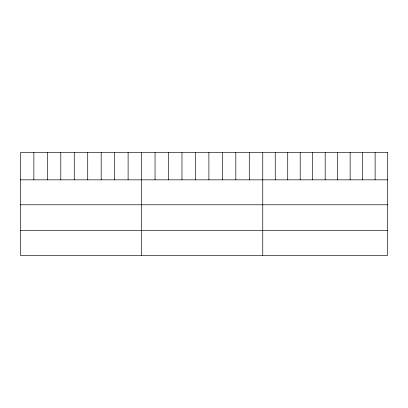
<?xml version="1.0" encoding="UTF-8"?>
<svg xmlns="http://www.w3.org/2000/svg" width="408" height="408" viewBox="0 0 408 408"><rect width="100%" height="100%" fill="white"/><g stroke="black" fill="none" stroke-linecap="round" stroke-linejoin="round"><path stroke-width="0.61" d="M20.4 179.836L387.6 179.836M20.4 204.785L387.6 204.785M20.4 230.484L387.6 230.484M375.115 152.566L375.115 179.836M362.63 152.566L362.63 179.836M350.146 152.566L350.146 179.836M337.661 152.566L337.661 179.836M325.176 152.566L325.176 179.836M312.691 152.566L312.691 179.836M300.206 152.566L300.206 179.836M287.722 152.566L287.722 179.836M275.237 152.566L275.237 179.836M262.752 152.566L262.752 255.434M249.288 152.566L249.288 179.836M235.824 152.566L235.824 179.836M222.36 152.566L222.36 179.836M208.896 152.566L208.896 179.836M195.432 152.566L195.432 179.836M181.968 152.566L181.968 179.836M168.504 152.566L168.504 179.836M155.04 152.566L155.04 179.836M141.576 152.566L141.576 255.434M128.112 152.566L128.112 179.836M114.648 152.566L114.648 179.836M101.184 152.566L101.184 179.836M87.72 152.566L87.72 179.836M74.256 152.566L74.256 179.836M60.792 152.566L60.792 179.836M47.328 152.566L47.328 179.836M33.864 152.566L33.864 179.836M387.6 152.566L20.4 152.566L20.4 255.434L387.6 255.434L387.6 152.566"/></g></svg>
